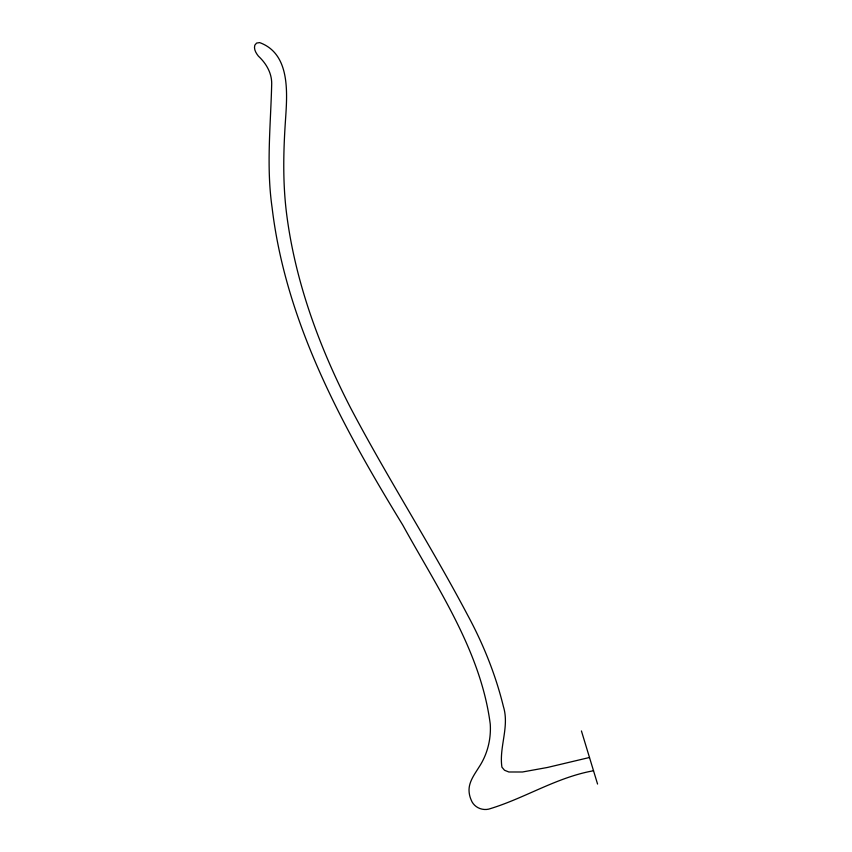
<?xml version="1.0" encoding="UTF-8"?>
<svg xmlns="http://www.w3.org/2000/svg" width="852" height="852" viewBox="0 0 852 852"><rect width="100%" height="100%" fill="white"/><g stroke="black" fill="none" stroke-linecap="round" stroke-linejoin="round"><path stroke-width="1.28" d="M593.535 770.762C556.303 777.333 524.246 798.633 488.537 809.176C481.327 810.699 473.648 806.865 471.124 799.847A23.473 21.087 58.1 0 1 469.122 792.094C468.163 782.754 474.191 774.851 478.856 767.364C487.312 754.67 491.242 739.302 490.251 724.093C480.805 651.088 437.502 588.178 402.762 525.045C342.951 427.278 285.889 323.334 272.107 207.696C266.154 166.428 270.734 124.893 271.703 83.517C271.713 72.729 266.08 63.304 258.39 56.126C255.983 53.058 253.619 49.256 254.801 45.199L256.569 43.09L259.647 42.6C291.331 54.166 287.103 95.051 285.345 122.251C283.311 153.062 282.747 184.117 286.73 214.81C295.506 282.523 319.457 347.424 350.587 407.895C387.522 478.089 430.537 544.886 467.588 615.027C483.201 643.888 495.598 674.614 503.394 706.51C509.688 726.735 498.889 747.129 501.924 767.183L504.501 770.24L508.836 771.987L522.457 771.997L547.421 767.471L589.499 757.492M581.426 730.941L597.561 784.042"/></g></svg>
